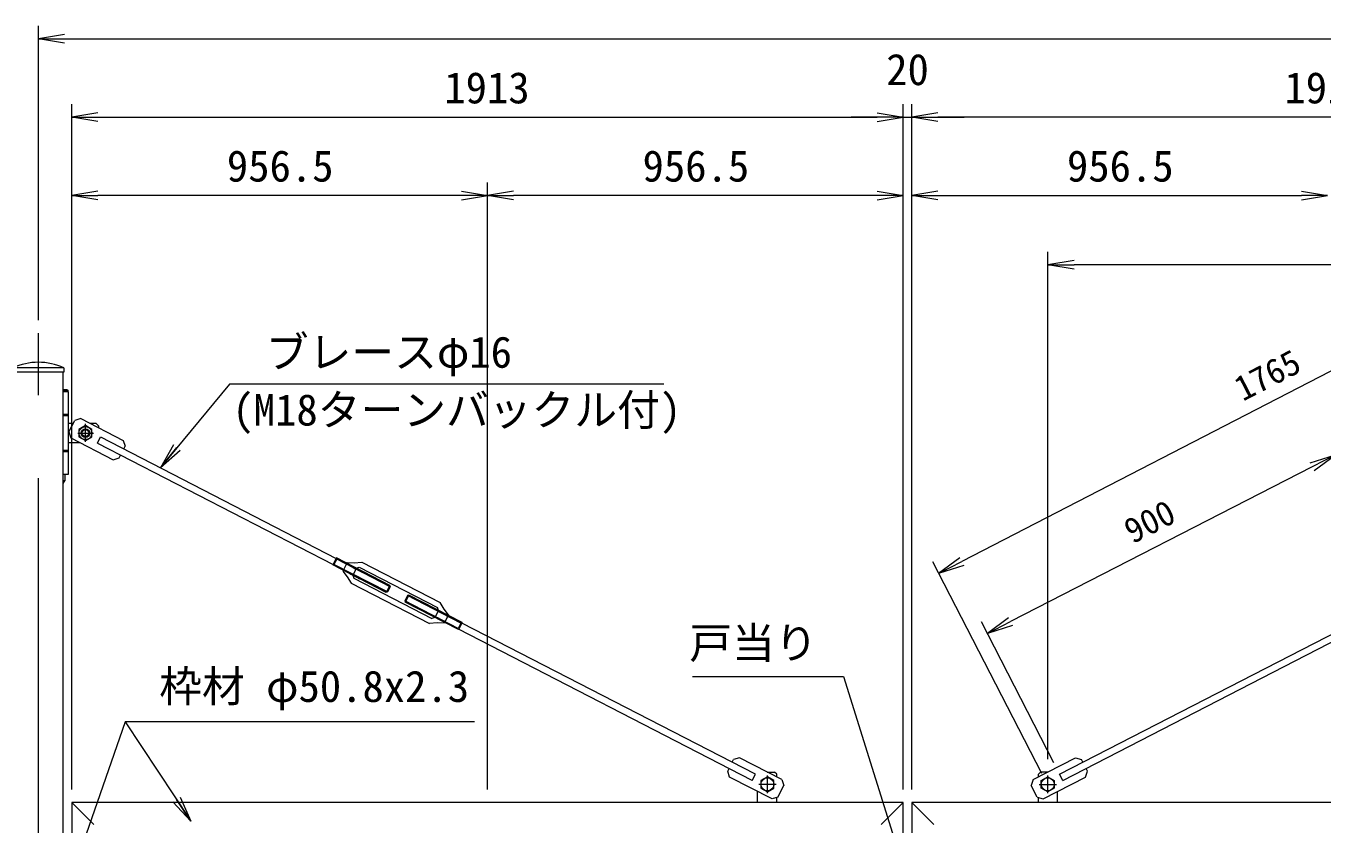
# Model space of a CAD drawing. Units: millimetres, scale not verified. Extents: x -6300 to 6300, y -4455 to 4455.
# Drawn here: x -3350 to -368, y -630 to 1206 of the extents above; entities that cross this region are included whole.
import ezdxf
from ezdxf.enums import TextEntityAlignment as Align

# ---------------------------------------------------------------- set-up
doc = ezdxf.new("R2010")
doc.units = ezdxf.units.MM
doc.header["$LTSCALE"] = 30
doc.linetypes.add('USER1', pattern=[50.8, 31.75, -6.35, 6.35, -6.35])
doc.linetypes.add('USER2', pattern=[0.375, 0.25, -0.125])
for name, color, linetype, lineweight in [('0-2_D-STR1', 1, 'Continuous', 18), ('0-3_D-STR3', 3, 'Continuous', 13), ('0-4_D-BMK', 2, 'USER1', 13), ('0-6_D-STR-DIM', 7, 'Continuous', 9), ('0-7_0', 4, 'Continuous', 18), ('0-8_D-STR-TXT', 7, 'Continuous', 9)]:
    doc.layers.add(name, color=color, linetype=linetype, lineweight=lineweight)
doc.styles.add('ＭＳ ゴシック', font='')
doc.styles.get('ＭＳ ゴシック').set_extended_font_data('MS Gothic')

# ---------------------------------------------------------------- blocks, each defined once
blk = doc.blocks.new('_Open')
at = {"layer": '0-7_0', "color": 7, "lineweight": 9}
blk.add_line((-30, 5), (0, 0), dxfattribs=at)
blk.add_lwpolyline([(-30, -5), (0, 0), (-30, 0)], dxfattribs=at)

msp = doc.modelspace()

# ---------------------------------------------------------------- linework, layer by layer
at = {"layer": '0-2_D-STR1'}
for p, q in [((-3262.63, 419.48), (-3380.13, 419.48)), ((-3262.63, 419.48), (-3262.63, 409.48)), ((-3262.63, 409.48), (-3380.13, 409.48)), ((-3264.23, -2230.52), (-3264.23, 409.48)), ((-3193.58, -631.32), (-3244.38, -580.52)), ((-1382.18, -631.32), (-1331.38, -580.52)), ((-1260.58, -631.32), (-1311.38, -580.52))]:
    msp.add_line(p, q, dxfattribs=at)
for points in [[(-1331.38, -1138.52), (-1331.38, -580.52), (-3244.38, -580.52), (-3244.38, -730.52)], [(601.62, -730.52), (601.62, -580.52), (-1311.38, -580.52), (-1311.38, -1138.52)]]:
    msp.add_lwpolyline(points, dxfattribs=at)
msp.add_arc((-3321.38, 293.23), 139.25, 65.04567, 114.95433, dxfattribs=at)
at = {"layer": '0-3_D-STR3'}
for p, q in [((-3255.07, 369.48), (-3264.23, 369.48)), ((-3253.07, 367.48), (-3264.23, 367.48)), ((-3253.06, 364.48), (-3264.23, 364.48)), ((-3255.07, 369.48), (-3253.07, 367.48)), ((-3253.07, 364.48), (-3253.07, 367.48)), ((-3253.06, 312.48), (-3264.23, 312.48)), ((-3253.06, 309.48), (-3264.23, 309.48)), ((-3241.09, 291.48), (-3253.06, 291.48)), ((-3188.06, 291.48), (-3201.17, 291.48)), ((-3188.06, 291.48), (-3201.17, 291.48)), ((-3183.06, 286.48), (-3188.06, 291.48)), ((-3183.06, 286.48), (-3188.06, 291.48)), ((-3183.06, 286.48), (-3183.06, 282.15)), ((-3183.06, 286.48), (-3183.06, 282.15)), ((-3224.94, 247.48), (-3253.06, 247.48)), ((-3253.06, 229.48), (-3264.23, 229.48)), ((-3253.06, 226.48), (-3264.23, 226.48)), ((-3264.23, 153.36), (-3260.56, 159.48)), ((-1644.38, -510.52), (-1627.38, -510.52)), ((-1622.38, -515.52), (-1627.38, -510.52)), ((-1622.38, -521.65), (-1622.38, -515.52)), ((-1020.38, -515.52), (-1015.38, -510.52)), ((-1020.38, -521.65), (-1020.38, -515.52)), ((-998.38, -510.52), (-1015.38, -510.52)), ((-1666.38, -580.52), (-1666.38, -555.23)), ((-976.38, -580.52), (-976.38, -555.23)), ((-1622.38, -580.52), (-1622.38, -568.89)), ((-1020.38, -580.52), (-1020.38, -568.89))]:
    msp.add_line(p, q, dxfattribs=at)
for points in [[(-3253.06, 364.48), (-3253.06, 174.48), (-3264.23, 174.48)], [(-3260.56, 174.48), (-3260.56, 159.48), (-3264.23, 159.48)]]:
    msp.add_lwpolyline(points, dxfattribs=at)
for points in [[(-3213.06, 286.8), (-3228.06, 278.14), (-3228.06, 260.82), (-3213.06, 252.16), (-3198.06, 260.82), (-3198.06, 278.14)], [(-1643.94, -521.35), (-1658.94, -530.01), (-1658.94, -547.33), (-1643.94, -555.99), (-1628.94, -547.33), (-1628.94, -530.01)], [(-998.82, -521.35), (-983.82, -530.01), (-983.82, -547.33), (-998.82, -555.99), (-1013.82, -547.33), (-1013.82, -530.01)]]:
    msp.add_lwpolyline(points, close=True, dxfattribs=at)
for centre, radius in [((-3213.06, 269.48), 15), ((-3213.06, 269.48), 10), ((-3213.06, 269.48), 7.83), ((-1643.94, -538.67), 15), ((-998.82, -538.67), 15)]:
    msp.add_circle(centre, radius, dxfattribs=at)
at = {"layer": '0-4_D-BMK'}
for p, q in [((-3321.38, -2310.52), (-3321.38, 499.48)), ((-3230.82, 269.48), (-3194.59, 269.48)), ((-3213.06, 249.33), (-3213.06, 291.01)), ((-1643.94, -558.67), (-1643.94, -518.67)), ((-998.82, -558.67), (-998.82, -518.67)), ((-1623.94, -538.67), (-1663.94, -538.67)), ((-1018.82, -538.67), (-978.82, -538.67))]:
    msp.add_line(p, q, dxfattribs=at)
at = {"layer": '0-6_D-STR-DIM'}
for p, q in [((-3321.38, 529.48), (-3321.38, 1206.48)), ((-3261.38, 1176.48), (618.62, 1176.48)), ((-3244.38, -206.52), (-3244.38, 1026.48)), ((-1331.38, -206.52), (-1331.38, 1026.48)), ((-1331.38, -206.52), (-1331.38, 1026.48)), ((-1311.38, -206.52), (-1311.38, 1026.48)), ((-1311.38, -206.52), (-1311.38, 1026.48)), ((-3184.38, 996.48), (-1391.38, 996.48)), ((-1391.38, 996.48), (-1451.38, 996.48)), ((-1331.38, 996.48), (-1311.38, 996.48)), ((-1251.38, 996.48), (-1191.38, 996.48)), ((541.62, 996.48), (-1251.38, 996.48)), ((-3244.38, -550.52), (-3244.38, 846.48)), ((-2287.88, -550.52), (-2287.88, 846.48)), ((-2287.88, -550.52), (-2287.88, 846.48)), ((-1331.38, -550.52), (-1331.38, 846.48)), ((-1311.38, -550.52), (-1311.38, 846.48)), ((-2347.88, 816.48), (-3184.38, 816.48)), ((-1391.38, 816.48), (-2227.88, 816.48)), ((-1251.38, 816.48), (-414.88, 816.48)), ((-998.38, -480.52), (-998.38, 686.48)), ((541.62, 656.48), (-938.38, 656.48))]:
    msp.add_line(p, q, dxfattribs=at)
at = {"layer": '0-7_0', "color": 7, "lineweight": 9}
for p, q in [((265.57, 728.84), (-1196.48, -26.1)), ((-390.45, 192.1), (-1084.33, -164.18)), ((-1012.15, -513.86), (-1263.55, -26.98)), ((-985.09, -488.81), (-1151.41, -164.9))]:
    msp.add_line(p, q, dxfattribs=at)
at = {"layer": '0-7_0'}
for p, q in [((-3251.04, 272.17), (-3237.3, 298.84)), ((-3223.83, 303.15), (-3237.3, 298.84)), ((-3223.83, 303.15), (-3126.04, 252.79)), ((-3251.04, 272.17), (-3246.73, 258.7)), ((-3246.73, 258.7), (-3148.94, 208.34)), ((-3185.62, 246.31), (-3178.26, 260.6)), ((-3185.62, 246.31), (-2643.32, -32.99)), ((-3178.26, 260.6), (-2635.96, -18.7)), ((-3126.04, 252.79), (-3121.73, 239.32)), ((-3124.92, 233.13), (-3121.73, 239.32)), ((-3148.94, 208.34), (-3135.47, 212.65)), ((-3135.47, 212.65), (-3132.28, 218.84)), ((-3135.47, 212.65), (-3135.17, 212.65)), ((-2635.49, -17.79), (-2643.73, -33.79)), ((-2634.89, -20.54), (-2641.14, -32.68)), ((-2512.95, -80.9), (-2635.49, -17.79)), ((-2634.89, -20.54), (-2635.49, -17.79)), ((-2512.02, -83.82), (-2634.89, -20.54)), ((-2610.85, -28.23), (-2620.92, -47.79)), ((-2576.85, -27.74), (-2396.83, -120.46)), ((-2641.14, -32.68), (-2643.73, -33.79)), ((-2521.2, -96.9), (-2643.73, -33.79)), ((-2518.28, -95.96), (-2641.14, -32.68)), ((-2589.54, -41.45), (-2597.78, -57.45)), ((-2597.78, -57.45), (-2595.63, -64.19)), ((-2589.54, -41.45), (-2582.81, -39.3)), ((-2582.81, -39.3), (-2402.78, -132.02)), ((-2601.58, -75.75), (-2421.55, -168.47)), ((-2595.63, -64.19), (-2415.6, -156.91)), ((-2512.95, -80.9), (-2521.2, -96.9)), ((-2355.39, -179.85), (-2478.27, -116.57)), ((-2478.27, -116.57), (-2477.33, -119.49)), ((-2469.09, -103.49), (-2477.33, -119.49)), ((-2469.09, -103.49), (-2472.01, -104.41)), ((-2346.55, -166.6), (-2469.09, -103.49)), ((-2354.79, -182.6), (-2477.33, -119.49)), ((-2400.62, -138.75), (-2408.87, -154.75)), ((-2400.62, -138.75), (-2402.78, -132.02)), ((-2377.48, -148.42), (-2387.56, -167.98)), ((-2408.87, -154.75), (-2415.6, -156.91)), ((-2349.14, -167.72), (-2355.39, -179.85)), ((-2346.55, -166.6), (-2354.79, -182.6)), ((-2347.03, -167.52), (-2354.39, -181.82)), ((-2349.14, -167.72), (-2346.55, -166.6)), ((-1671.37, -515.5), (-2347.03, -167.52)), ((-971.39, -515.5), (-295.74, -167.52)), ((-2355.39, -179.85), (-2354.79, -182.6)), ((-1678.73, -529.79), (-2354.38, -181.8)), ((-964.03, -529.79), (-288.38, -181.8)), ((-1735.26, -508.51), (-1732.07, -502.31)), ((-1724.72, -488.03), (-1721.53, -481.83)), ((-1708.06, -477.52), (-1721.53, -481.83)), ((-1610.27, -527.89), (-1708.06, -477.52)), ((-1032.5, -527.89), (-934.7, -477.52)), ((-934.7, -477.52), (-921.23, -481.83)), ((-918.05, -488.03), (-921.23, -481.83)), ((-907.5, -508.51), (-910.69, -502.31)), ((-1735.26, -508.51), (-1734.96, -508.51)), ((-1730.95, -521.97), (-1735.26, -508.51)), ((-1633.16, -572.34), (-1730.95, -521.97)), ((-1678.73, -529.79), (-1671.37, -515.5)), ((-1610.27, -527.89), (-1605.95, -541.36)), ((-1032.5, -527.89), (-1036.81, -541.36)), ((-1009.6, -572.34), (-911.81, -521.97)), ((-964.03, -529.79), (-971.39, -515.5)), ((-911.81, -521.97), (-907.5, -508.51)), ((-907.5, -508.51), (-907.2, -508.51)), ((-1619.69, -568.03), (-1605.95, -541.36)), ((-1023.07, -568.03), (-1036.81, -541.36)), ((-1619.69, -568.03), (-1633.16, -572.34)), ((-1023.07, -568.03), (-1009.6, -572.34))]:
    msp.add_line(p, q, dxfattribs=at)
at = {"layer": '0-7_0', "linetype": 'USER2'}
for p, q in [((-2604.45, -54.02), (-2582.22, -65.47)), ((-2603.46, -52.09), (-2581.23, -63.54)), ((-2597.2, -39.95), (-2574.98, -51.39)), ((-2596.21, -38.02), (-2573.98, -49.46)), ((-2379.39, -152.13), (-2401.62, -140.68)), ((-2378.4, -150.2), (-2400.62, -138.75)), ((-2386.64, -166.2), (-2408.87, -154.75)), ((-2385.65, -164.27), (-2407.87, -152.82))]:
    msp.add_line(p, q, dxfattribs=at)
at = {"layer": '0-7_0'}
for points in [[(-2610.85, -28.23), (-2594.31, -28.88), (-2576.85, -27.74)], [(-2620.92, -47.79), (-2610.79, -60.87), (-2601.58, -75.75)], [(-2512.95, -80.9), (-2512.02, -83.82), (-2518.28, -95.96), (-2521.2, -96.9)], [(-2349.14, -167.72), (-2472.01, -104.41), (-2478.27, -116.57)], [(-2377.48, -148.42), (-2387.62, -135.33), (-2396.83, -120.46)], [(-2387.56, -167.98), (-2404.09, -167.33), (-2421.55, -168.47)]]:
    msp.add_lwpolyline(points, dxfattribs=at)
at = {"layer": '0-8_D-STR-TXT'}
msp.add_line((-3121.88, -394.93), (-2971.38, -621.71), dxfattribs=at)
for points in [[(-1882.26, 382.06), (-2881.87, 382.06), (-3039.39, 191.31)], [(-1816, -290.15), (-1468.55, -290.15), (-1321.78, -761.54)], [(-2317.96, -394.93), (-3121.88, -394.93), (-3224.66, -690.81)]]:
    msp.add_lwpolyline(points, dxfattribs=at)

# ---------------------------------------------------------------- block references
at = {"layer": '0-6_D-STR-DIM', "xscale": 2, "yscale": 2, "rotation": 180}
for p in [(-3321.38, 1176.48), (-3244.38, 996.48), (-1311.38, 996.48), (-1311.38, 996.48), (-3244.38, 816.48), (-2287.88, 816.48), (-1311.38, 816.48), (-998.38, 656.48)]:
    msp.add_blockref('_Open', p, dxfattribs=at)
at = {"layer": '0-6_D-STR-DIM', "xscale": 2, "yscale": 2}
for p in [(-1331.38, 996.48), (-1331.38, 996.48), (-2287.88, 816.48), (-1331.38, 816.48), (-354.88, 816.48)]:
    msp.add_blockref('_Open', p, dxfattribs=at)
at = {"layer": '0-7_0', "xscale": 2, "yscale": 2}
for p, rotation in [((-337.07, 219.5), 27.17845), ((-1249.79, -53.63), 207.30996), ((-1137.7, -191.58), 207.17845)]:
    msp.add_blockref('_Open', p, dxfattribs=dict(at, rotation=rotation))
at = {"layer": '0-8_D-STR-TXT', "xscale": 2, "yscale": 2}
for p, rotation in [((-3040.67, 189.77), 230.44937), ((-2970.27, -623.38), 303.57089)]:
    msp.add_blockref('_Open', p, dxfattribs=dict(at, rotation=rotation))

# ---------------------------------------------------------------- texts
at = {"layer": '0-6_D-STR-DIM', "style": 'ＭＳ ゴシック'}
for s, p in [('20', (-1370.51, 1048.6)), ('1913', (-2387.26, 1006.6)), ('1913', (-454.26, 1006.6)), ('956.5', (-2887.59, 826.6)), ('956.5', (-1931.09, 826.6)), ('956.5', (-954.59, 826.6))]:
    msp.add_text(s, height=72.14, dxfattribs=at).set_placement(p, align=Align.BOTTOM_LEFT)
at = {"layer": '0-7_0', "color": 7, "style": 'ＭＳ ゴシック'}
for s, rotation, p in [('1765', 27.31, (-542.01, 326.35)), ('900', 27.178, (-795.72, -1.49))]:
    msp.add_text(s, height=57.62, rotation=rotation, dxfattribs=at).set_placement(p, align=Align.BOTTOM_LEFT)
at = {"layer": '0-8_D-STR-TXT', "style": 'ＭＳ ゴシック'}
for s, p in [('ブレースφ16', (-2797.87, 398.27)), ('(M18ターンバックル付)', (-2874.82, 265.38)), ('戸当り', (-1823.61, -270.89)), ('枠材 φ50.8x2.3', (-3043.21, -370.73))]:
    msp.add_text(s, height=72.14, dxfattribs=at).set_placement(p, align=Align.BOTTOM_LEFT)

doc.saveas('drawing.dxf')
